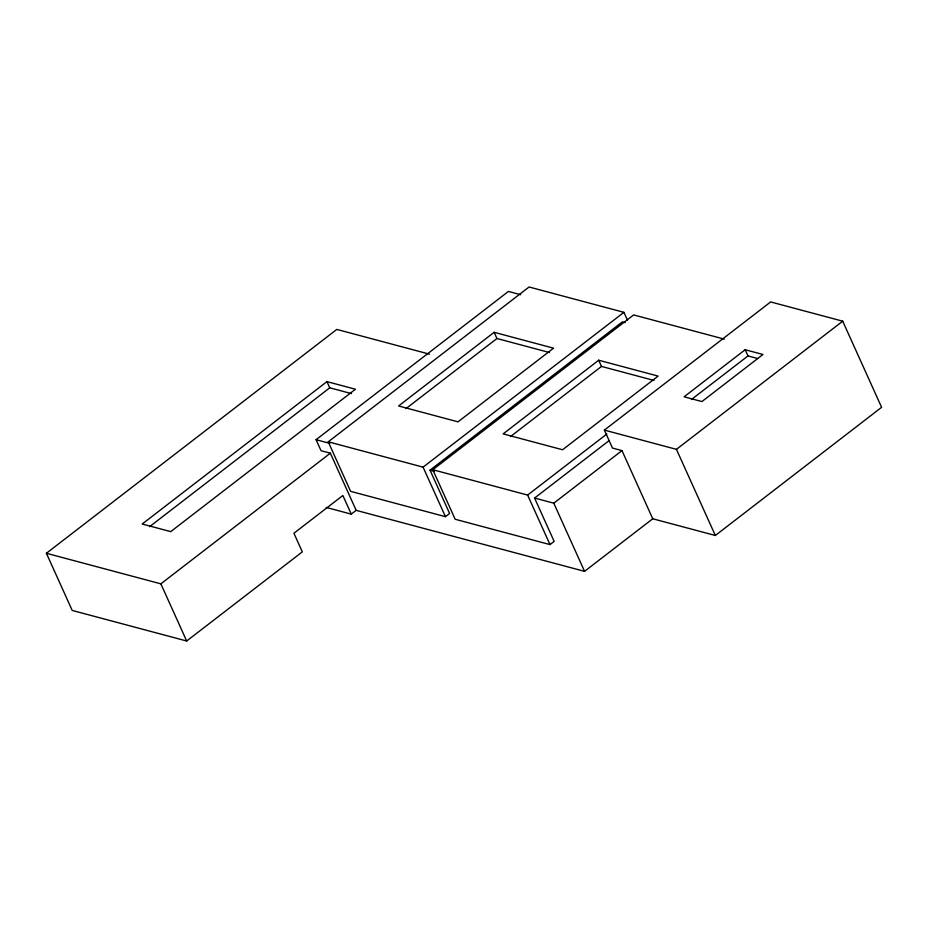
<?xml version="1.0" encoding="UTF-8"?>
<svg xmlns="http://www.w3.org/2000/svg" width="928" height="928" viewBox="0 0 928 928"><rect width="100%" height="100%" fill="white"/><g stroke="black" fill="none" stroke-linecap="round" stroke-linejoin="round"><path stroke-width="1.39" d="M652.755 518.775L621.98 450.602L612.492 448.073L604.383 430.105L770.646 301.936L842.705 321.181L881.6 407.311L715.337 535.479L652.755 518.775L584.559 571.346L356.166 510.354L351.271 514.135L342.861 495.506L293.909 533.252L302.319 551.87L186.679 641.004L72.21 610.438L46.4 553.274L336.806 329.417L429.502 354.171M326.946 381.617L142.216 524.018L170.729 531.628L355.459 389.226L326.946 381.617L329.753 387.811L351.468 393.611M149.605 526.675L329.753 387.811M356.166 510.354L330.356 453.189L321.042 450.706L316.065 439.698L508.428 291.427L520.712 294.71M625.159 322.596L622.386 321.854L430.035 470.136L449.604 513.474L445.452 516.676L350.598 491.341L328.234 441.809L529.076 286.996L623.918 312.33L627.456 320.148M46.4 553.274L160.869 583.84L330.356 453.189M494.148 332.305L398.588 405.965L458.014 421.834L553.564 348.174L494.148 332.305L496.944 338.5L549.457 352.524M405.942 408.656L496.944 338.5M328.234 441.809L423.087 467.144L623.918 312.33M609.012 440.684L534.586 498.058L554.155 541.395L550.002 544.597L455.161 519.262L432.796 469.73L633.638 314.917L724.292 339.126M598.699 360.226L503.15 433.886L562.577 449.755L658.126 376.095L598.699 360.226L601.495 366.421L654.008 380.445M510.493 436.578L601.495 366.421M432.796 469.73L527.638 495.065L606.831 434.014M745.172 349.74L684.11 396.801L701.928 401.557L762.978 354.484L745.172 349.74L747.968 355.934L757.561 358.486M534.586 498.058L553.784 503.173L621.98 450.602M691.43 399.516L747.968 355.934M604.383 430.105L676.442 449.349L842.705 321.181M316.065 439.698L329.73 443.352M430.035 470.136L434.2 471.25M326.146 507.419L351.271 514.135M676.442 449.349L715.337 535.479M553.784 503.173L584.559 571.346M527.638 495.065L550.002 544.597M423.087 467.144L445.452 516.676M160.869 583.84L186.679 641.004"/></g></svg>
